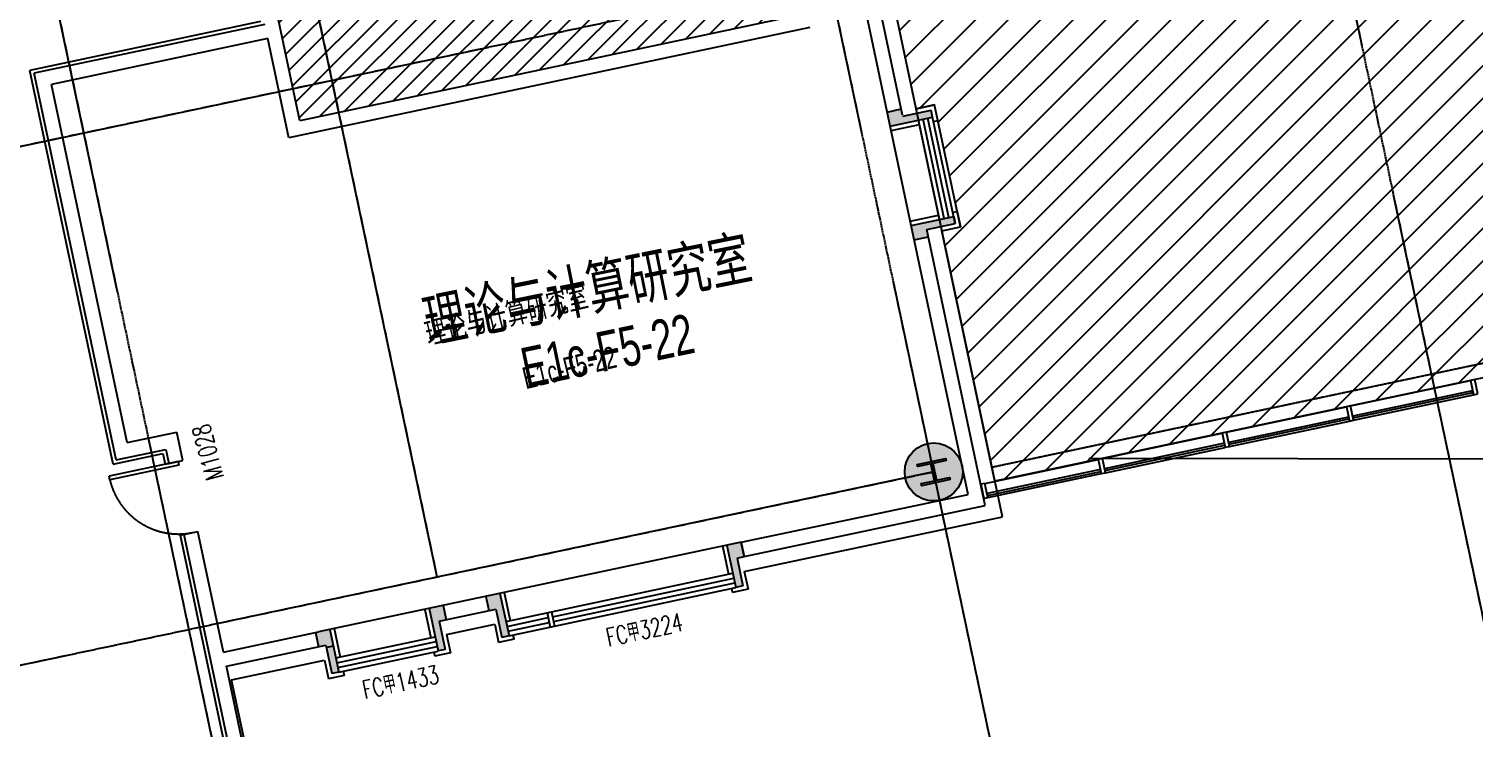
# Model space of a CAD drawing. Header units: millimetres. Extents: x -39175 to 150737, y -15023 to 140542.
# Drawn here: x -3135 to 16803, y 19912 to 29554 of the extents above; entities that cross this region are included whole.
import ezdxf
from ezdxf.enums import TextEntityAlignment as Align

# ---------------------------------------------------------------- set-up
doc = ezdxf.new("R2010")
doc.units = ezdxf.units.MM
doc.header["$LTSCALE"] = 10
for name, pattern in [('DASH', [0.35, 0.25, -0.1]), ('E-RG-1F$0$$0$DOTE', [2.42, 2, -0.2, 0.02, -0.2]), ('E1-RI-5F$0$DASH', [0.35, 0.25, -0.1]), ('XRE2$0$HIDDEN', [0.375, 0.25, -0.125])]:
    doc.linetypes.add(name, pattern=pattern)
for name, color, linetype in [('A—墙体', 7, 'Continuous'), ('A—轴线、尺寸', 1, 'Continuous'), ('A—门窗', 135, 'Continuous'), ('E-COLS-F5$0$0S-SCOLS-LINE', 7, 'Continuous'), ('E1-RI-5F$0$$2$A-GLAZ', 6, 'Continuous'), ('E1-RI-5F$0$$2$A-GLAZ-CWMG', 3, 'Continuous'), ('E1-RI-5F$0$A-A-建筑投影线', 53, 'E1-RI-5F$0$DASH'), ('E1-RI-5F$0$A-SYMB-DOOR', 13, 'Continuous'), ('E1-RI-5F$0$A-SYMB-DOOR1', 4, 'Continuous'), ('E1-RI-5F$0$A-WALL', 7, 'Continuous'), ('I—平面—填充03(灰度)', 250, 'Continuous'), ('I—平面—文字', 40, 'Continuous'), ('I—平面—文字（放大1：100）', 40, 'XRE2$0$HIDDEN'), ('I—平面—装饰面层线', 192, 'Continuous'), ('I—平面—门', 22, 'Continuous'), ('轴线100', 1, 'Continuous')]:
    doc.layers.add(name, color=color, linetype=linetype)
doc.styles.add('E1-RI-5F$0$ECADI-TXT', font='simplex.shx', dxfattribs={"bigfont": 'hztxt.shx'})
doc.styles.add('E1-RI-5F$0$Standard', font='arial.ttf')
doc.styles.add('XD2008', font='SIMYOU.TTF', dxfattribs={"width": 0.7, "height": 600})

# ---------------------------------------------------------------- blocks, each defined once
blk = doc.blocks.new('E-COLS-F5')
at = {"layer": 'I—平面—填充03(灰度)'}
h = blk.add_hatch(color=18, dxfattribs=at)
edge = h.paths.add_edge_path()
edge.add_arc((11718261, -6183500), 400, 0, 360)
at = {"layer": 'A—墙体'}
blk.add_circle((11718261, -6183500), 400, dxfattribs=at)
at = {"layer": 'E-COLS-F5$0$0S-SCOLS-LINE', "color": 4}
blk.add_lwpolyline([(11718270, -6183620), (11718251, -6183381), (11718300, -6183613), (11718481, -6183575), (11718487, -6183606), (11718096, -6183689), (11718089, -6183658), (11718270, -6183620), (11718221, -6183387), (11718040, -6183426), (11718034, -6183395), (11718425, -6183312), (11718432, -6183343), (11718251, -6183381)], dxfattribs=at)
blk = doc.blocks.new('E1-RI-5F$0$$0$SYSTEM_PANEL_-_GLAZED-1')
at = {"layer": 'A—门窗'}
for p, q in [((845, 44.45), (-845, 44.45)), ((-845, 44.45), (-845, 19.05)), ((-845, 19.05), (845, 19.05)), ((845, 19.05), (845, 44.45))]:
    blk.add_line(p, q, dxfattribs=at)
blk = doc.blocks.new('E1-RI-5F$0$$0$SYSTEM_PANEL_-_GLAZED-0')
at = {"layer": 'A—门窗'}
for p, q in [((798.25, 44.45), (-798.25, 44.45)), ((-798.25, 44.45), (-798.25, 19.05)), ((-798.25, 19.05), (798.25, 19.05)), ((798.25, 19.05), (798.25, 44.45))]:
    blk.add_line(p, q, dxfattribs=at)
blk = doc.blocks.new('E1-RI-5F$0$$0$RECTANGULAR_MULLION_-_3')
at = {"layer": 'A—门窗'}
for p, q in [((-30, 125), (30, 125)), ((-30, -75), (-30, 125)), ((30, 125), (30, -75)), ((30, -75), (-30, -75))]:
    blk.add_line(p, q, dxfattribs=at)
blk = doc.blocks.new('E1-RI-5F$0$$0$RECTANGULAR_MULLION_-_5')
at = {"layer": 'E1-RI-5F$0$$2$A-GLAZ-CWMG', "color": 8}
for p, q in [((49331, 49073), (51021, 49073)), ((49331, 48873), (51021, 48873))]:
    blk.add_line(p, q, dxfattribs=at)
blk = doc.blocks.new('E1-RI-5F$0$$0$RECTANGULAR_MULLION_-_7')
at = {"layer": 'A—门窗'}
for p, q in [((-60, 125), (0, 125)), ((-60, -75), (-60, 125)), ((0, 125), (0, -75)), ((0, -75), (-60, -75))]:
    blk.add_line(p, q, dxfattribs=at)
blk = doc.blocks.new('E1-RI-5F$0$$0$RECTANGULAR_MULLION_-_9')
at = {"layer": 'E1-RI-5F$0$$2$A-GLAZ-CWMG', "color": 8}
for p, q in [((47675, 49073), (49271, 49073)), ((47675, 48873), (49271, 48873))]:
    blk.add_line(p, q, dxfattribs=at)
blk = doc.blocks.new('E1-RI-5F$0$ECADI-TAG-DOOR')
blk = doc.blocks.new('E1-RI-5F$0$$DDT_AUDIT_GENERATED_(0)')
at = {"style": 'E1-RI-5F$0$Standard'}
blk.add_text('$DDT_AUDIT_GENERATED_(0)', height=1, dxfattribs=at).set_placement((0, 0))
blk = doc.blocks.new('E1-RI-5F$0$$DORLIB2D$00000001')
for p, q in [((0.45, 0.975), (0.5, 0.975)), ((0.45, 0), (0.45, 0.975)), ((0.5, 0), (0.5, 0.975)), ((0.5, 0), (0.45, 0))]:
    blk.add_line(p, q)
at = {"layer": 'I—平面—门', "color": 8, "linetype": 'DASH', "ltscale": 20}
blk.add_arc((0.475, 0), 0.975, 91.4693, 180, dxfattribs=at)
blk = doc.blocks.new('A$C1C9D1350')
at = {"layer": '轴线100', "linetype": 'E-RG-1F$0$$0$DOTE'}
for p, q in [((-232275.6, -4879), (-253187.9, 93907)), ((-239123.9, -6328.8), (-260036.2, 92457.3)), ((-249396.2, -8503.3), (-270308.5, 90282.7)), ((-252915.3, 25020), (-255814.7, 38716.4)), ((-228598.6, 37322.8), (-275217.2, 27453.9)), ((-246067.1, 26469.7), (-273775.4, 20604))]:
    blk.add_line(p, q, dxfattribs=at)

msp = doc.modelspace()

# ---------------------------------------------------------------- hatches: boundary and pattern name
h = msp.add_hatch()
h.set_pattern_fill('ANSI31', color=8, scale=100, style=0)
h.paths.add_polyline_path([(10150.3, 23511.6), (9460.7, 26769.3), (9715.1, 26823.2), (9358.9, 28505.9), (9104.5, 28452), (8814.5, 29821.7), (15271.5, 31188.6), (13932.3, 38239), (14030.1, 38259.7), (13983.5, 38480), (23209.6, 40433.1), (23487.9, 43581.4), (35565.3, 42513.7), (35638.3, 43340.5), (62752.5, 40943.4), (62437.7, 37418.5), (61469.2, 37419.7), (61467.6, 36080.6), (61285.6, 36068.8), (61456.6, 26775.9), (27092.8, 26809.2), (26493.8, 26767), (10191.8, 23316)])
at = {"layer": 'A—墙体'}
h = msp.add_hatch(color=18, dxfattribs=at)
h.paths.add_polyline_path([(8900.5, 28449.8), (8704.9, 28408.3), (8746.3, 28212.7), (9333.3, 28336.9), (9312.6, 28434.8), (8921.3, 28351.9)])
h.paths.add_polyline_path([(9643.9, 26869.5), (9623.2, 26967.3), (9036.2, 26843), (9077.7, 26647.4), (9273.3, 26688.8), (9252.6, 26786.6)])
h = msp.add_hatch(color=18, dxfattribs=at)
h.paths.add_polyline_path([(6690.3, 22473.8), (6494.6, 22432.3), (6618.4, 21851.4), (6716.2, 21872.2), (6634.1, 22257.4), (6732, 22278.1)])
h.paths.add_polyline_path([(3364.1, 21769.2), (3168.4, 21727.8), (3210.1, 21531.9), (3308, 21552.6), (3390.8, 21163.7), (3488.6, 21184.6)])
h = msp.add_hatch(color=18, dxfattribs=at)
h.paths.add_polyline_path([(2581.6, 21602.8), (2385.9, 21561.4), (2510.6, 20976.2), (2608.4, 20997), (2525.4, 21386.5), (2623.2, 21407.2)])
h.paths.add_polyline_path([(1016.1, 21271.3), (820.6, 21229.8), (862.3, 21034.2), (960.1, 21055), (1043.5, 20663.6), (1140.4, 20684.3)])
at = {"layer": 'I—平面—装饰面层线'}
h = msp.add_hatch(dxfattribs=at)
h.set_pattern_fill('ANSI31', color=8, scale=1500, style=0)
h.set_pattern_definition([(45, (-6071.9, -5118.89), (-132.5825, 132.5825), [])])
h.paths.add_polyline_path([(-100, 31614.4), (604.1, 28288.1), (7598.8, 29768.9), (7484.9, 30306.8), (8072.2, 30431.2), (7948, 31018.2), (6676.1, 30748.9), (6210.1, 32950.2)])

# ---------------------------------------------------------------- linework, layer by layer
msp.add_lwpolyline([(10150.3, 23511.6), (9460.7, 26769.3), (9715.1, 26823.2), (9358.9, 28505.9), (9104.5, 28452), (8814.5, 29821.7), (15271.5, 31188.6), (13932.3, 38239), (14030.1, 38259.7), (13983.5, 38480), (23209.6, 40433.1), (23487.9, 43581.4), (35565.3, 42513.7), (35638.3, 43340.5), (62752.5, 40943.4), (62437.7, 37418.5), (61469.2, 37419.7), (61467.6, 36080.6), (61285.6, 36068.8), (61456.6, 26775.9), (27092.8, 26809.2), (26493.8, 26767), (10191.8, 23316)], close=True)
at = {"layer": 'A—墙体'}
for p, q in [((604.1, 28288.1), (202.9, 30183.7)), ((7598.8, 29768.9), (604.1, 28288.1)), ((9035.9, 26842.9), (8422.8, 29738.9)), ((8918.5, 28363.4), (8618.5, 29780.3)), ((118.6, 29616.3), (-3061.3, 28943.1)), ((7640.2, 29573.2), (449.9, 28051.1)), ((160, 29420.6), (-2824.3, 28788.9)), ((449.9, 28051.1), (160, 29420.6)), ((-1932.7, 23611.4), (-3061.3, 28943.1)), ((-1778.4, 23848.5), (-2824.3, 28788.9)), ((8704.9, 28408.3), (8900.5, 28449.8)), ((8746.3, 28212.7), (9333.3, 28336.9)), ((9333.3, 28336.9), (9312.6, 28434.8)), ((9036.2, 26843), (9623.2, 26967.3)), ((9623.2, 26967.3), (9643.9, 26869.5)), ((9820.8, 23135.2), (9035.9, 26842.9)), ((10057.9, 22981), (9252.3, 26786.5)), ((9252.6, 26786.6), (9643.9, 26869.5)), ((9077.3, 26647.1), (9273, 26688.5)), ((-1778.4, 23848.5), (-1093.6, 23993.4)), ((-1010.7, 23602.1), (-1093.6, 23993.4)), ((-1932.7, 23611.4), (-1247.8, 23756.3)), ((-1247.8, 23756.3), (-1206.4, 23560.7)), ((-1206.4, 23560.7), (-1010.7, 23602.1)), ((6689.8, 22476), (9820.8, 23135.2)), ((6731.6, 22276.8), (10057.9, 22981)), ((-999.3, 22582.4), (-803.6, 22623.8)), ((-999.3, 22582.4), (-378, 19647.4)), ((-451.6, 20960.7), (-803.6, 22623.8)), ((6689.8, 22476), (859.8, 21238.1)), ((6494.7, 22432.1), (6618.4, 21851.4)), ((6731.6, 22276.8), (6690.2, 22472.5)), ((6690.3, 22473.5), (6732, 22278.1)), ((6634.1, 22257.4), (6716.2, 21872.2)), ((3266.3, 21748.3), (3266.3, 21748.2)), ((3422.8, 21781.4), (3505.6, 21392.7)), ((6716.2, 21872.2), (6618.4, 21851.4)), ((2327.2, 21549), (2410.6, 21157.7)), ((2385.9, 21561.5), (2510.6, 20976.2)), ((2483.7, 21582.1), (2483.7, 21582.1)), ((2525.3, 21386.9), (3308, 21552.6)), ((2581.6, 21602.9), (2623.2, 21407.2)), ((3168.5, 21727.5), (3210.1, 21531.9)), ((3308, 21552.6), (3390.8, 21163.7)), ((2525.3, 21386.9), (2608.4, 20997)), ((-451.6, 20960.7), (859.8, 21238.1)), ((820.6, 21229.8), (862.3, 21034.2)), ((918.4, 21250.6), (918.5, 21250.6)), ((1016.1, 21271.3), (1140.4, 20684.3)), ((1075, 21283.7), (1158.3, 20892.5)), ((3488.6, 21184.6), (3390.8, 21163.7)), ((-410.1, 20764.9), (960.1, 21055)), ((960, 21055.5), (1043.5, 20663.6)), ((966.4, 21025.6), (1063.8, 21046.2)), ((2608.4, 20997), (2510.6, 20976.2)), ((-182.3, 19688.8), (-410.1, 20764.9)), ((1139.5, 20684.1), (1043.5, 20663.6))]:
    msp.add_line(p, q, dxfattribs=at)
at = {"layer": 'A—轴线、尺寸', "linetype": 'E-RG-1F$0$$0$DOTE', "ltscale": 500}
for p, q in [((22775.6, -6191.3), (2226.1, 90881.4)), ((15874.6, -7391.3), (-4622.1, 89431.7)), ((5602.2, -9566), (-14894.5, 87257.1)), ((2498.8, 21994.4), (-400.7, 35690.8)), ((26815.5, 34297.2), (-19803.1, 24428.3)), ((69887.5, 23559), (10623.1, 23629.1)), ((9347, 23444.1), (-18361.4, 17578.4))]:
    msp.add_line(p, q, dxfattribs=at)
at = {"layer": 'A—门窗'}
for p, q in [((6435.2, 22423.5), (6518, 22034.5)), ((3447, 21380.2), (6576.7, 22047)), ((4086.8, 21448.3), (6590.6, 21981.8)), ((6734.7, 22073.1), (6787.4, 21826)), ((3488.6, 21184.6), (6618.4, 21851.4)), ((4100.7, 21383.1), (6604.5, 21916.6)), ((6559.7, 21838.9), (6572.2, 21780.2)), ((6787.4, 21826), (6572.2, 21780.2)), ((2625.7, 21203.7), (3290.9, 21344.6)), ((3290.9, 21344.6), (3344.6, 21092.5)), ((3460.9, 21315), (4028.1, 21435.8)), ((3474.7, 21249.8), (4042, 21370.6)), ((4014.2, 21501), (4055.9, 21305.4)), ((4072.9, 21513.5), (4114.6, 21317.9)), ((1098, 20879.7), (2469.3, 21170.2)), ((2625.7, 21203.7), (2679.6, 20950.8)), ((3559.8, 21138.4), (3344.6, 21092.5)), ((3559.8, 21138.4), (3547.3, 21197.1)), ((1111.9, 20814.4), (2483.2, 21104.9)), ((1125.7, 20749.1), (2497.1, 21039.6)), ((1139.5, 20684.1), (2510.9, 20974.6)), ((2452.2, 20962.1), (2464.4, 20905)), ((2679.6, 20950.8), (2464.4, 20905)), ((-339, 20575.5), (943.1, 20846.9)), ((943.1, 20846.9), (997.3, 20592.4)), ((2850.4, 5509.5), (-339, 20575.5)), ((1212.5, 20638.3), (997.3, 20592.4)), ((1200, 20696.9), (1212.5, 20638.3))]:
    msp.add_line(p, q, dxfattribs=at)
at = {"layer": 'E1-RI-5F$0$A-A-建筑投影线'}
msp.add_line((10150.3, 23511.6), (26712.5, 27017.7), dxfattribs=at)
at = {"layer": 'I—平面—装饰面层线'}
for p, q in [((59.3, 29654.8), (-3120.6, 28981.7)), ((-1971.2, 23552.1), (-3120.6, 28981.7)), ((-1971.2, 23552.1), (-1286.4, 23697.1)), ((-1286.4, 23697.1), (-1255.3, 23550.3)), ((-1255.3, 23550.3), (-1206.4, 23560.7)), ((-1048.2, 22572), (-999.3, 22582.4)), ((-1048.2, 22572), (-426.9, 19637))]:
    msp.add_line(p, q, dxfattribs=at)
at = {"layer": 'I—平面—门', "color": 135}
for p, q in [((10295.3, 22826.8), (8814.5, 29821.7)), ((9104.5, 28452), (9358.9, 28505.9)), ((9557.9, 26953.5), (9268, 28323.1)), ((9643.9, 26869.5), (9333.3, 28336.9)), ((9404.4, 28290.7), (9358.9, 28505.9)), ((8758.7, 28154), (9150.1, 28236.8)), ((9427.6, 26925.9), (9137.6, 28295.5)), ((9492.9, 26939.7), (9203, 28309.3)), ((9345.7, 28278.2), (9404.4, 28290.7)), ((9023.8, 26901.7), (9415.1, 26984.6)), ((9610.8, 27026), (9669.5, 27038.4)), ((9669.5, 27038.4), (9715.1, 26823.2)), ((9460.7, 26769.3), (9715.1, 26823.2)), ((6734.7, 22073.1), (10295.3, 22826.8))]:
    msp.add_line(p, q, dxfattribs=at)
at = {"layer": 'I—平面—门', "color": 7}
for p, q in [((8921.3, 28351.9), (9312.6, 28434.8)), ((3364.1, 21769.2), (3488.6, 21184.6))]:
    msp.add_line(p, q, dxfattribs=at)
msp.add_lwpolyline([(6634.1, 22257.4), (6731.6, 22276.8)], dxfattribs=at)

# ---------------------------------------------------------------- block references
at = {"layer": 'A—墙体'}
for name, p in [('E-COLS-F5', (-11708913.6, 6206944.1)), ('E1-RI-5F$0$$DDT_AUDIT_GENERATED_(0)', (7912.8, 22845.3))]:
    msp.add_blockref(name, p, dxfattribs=at)
at = {"layer": 'A—门窗', "rotation": 191.9526484585118}
msp.add_blockref('E1-RI-5F$0$$0$SYSTEM_PANEL_-_GLAZED-0', (10861.6, 23330), dxfattribs=at)
at = {"layer": 'A—门窗', "extrusion": (7.74398e-26, 8.19673e-27, -1), "rotation": 348.0473515414882}
msp.add_blockref('E1-RI-5F$0$$0$RECTANGULAR_MULLION_-_7', (-10022, 23152.3), dxfattribs=at)
at = {"layer": 'E1-RI-5F$0$$2$A-GLAZ', "color": 8, "rotation": 191.9526484585118}
for p in [(15952.1, 24407.6), (14240, 24045.2), (12527.9, 23682.8)]:
    msp.add_blockref('E1-RI-5F$0$$0$SYSTEM_PANEL_-_GLAZED-1', p, dxfattribs=at)
at = {"layer": 'E1-RI-5F$0$A-SYMB-DOOR1'}
ref = msp.add_blockref('E1-RI-5F$0$ECADI-TAG-DOOR', (-4, 24535.2), dxfattribs=dict(at, xscale=100.0000000019158, yscale=100.0000000018626, zscale=100.0000000022703, rotation=105.0649604464285))
ref.add_attrib('门窗主编号1', 'M1028', dxfattribs={"layer": 'E1-RI-5F$0$A-SYMB-DOOR', "height": 250, "rotation": 105.06496, "style": 'E1-RI-5F$0$ECADI-TXT', "width": 0.7}).set_placement((-647.6, 24123.8), align=Align.RIGHT)
ref = msp.add_blockref('E1-RI-5F$0$ECADI-TAG-DOOR', (6282.3, 20594), dxfattribs=dict(at, xscale=100.0000000025105, yscale=100.0000000018626, zscale=100.0000000022703, rotation=12.06299554121993))
ref.add_attrib('门窗主编号1', 'FC甲3224', dxfattribs={"layer": 'E1-RI-5F$0$A-SYMB-DOOR', "height": 250, "rotation": 12.063, "style": 'E1-RI-5F$0$ECADI-TXT', "width": 0.7}).set_placement((5905.2, 21258.2), align=Align.RIGHT)
ref = msp.add_blockref('E1-RI-5F$0$ECADI-TAG-DOOR', (2918.6, 19871.2), dxfattribs=dict(at, xscale=100.0000000025105, yscale=100.0000000018626, zscale=100.0000000022703, rotation=12.06299554121993))
ref.add_attrib('门窗主编号1', 'FC甲1433', dxfattribs={"layer": 'E1-RI-5F$0$A-SYMB-DOOR', "height": 250, "rotation": 12.063, "style": 'E1-RI-5F$0$ECADI-TXT', "width": 0.7}).set_placement((2541.4, 20535.5), align=Align.RIGHT)
at = {"layer": 'E1-RI-5F$0$A-WALL', "rotation": 11.95264845851179}
for name, p in [('E1-RI-5F$0$$0$RECTANGULAR_MULLION_-_5', (-22998.9, -33871.2)), ('E1-RI-5F$0$$0$RECTANGULAR_MULLION_-_5', (-24711, -34233.7)), ('E1-RI-5F$0$$0$RECTANGULAR_MULLION_-_5', (-26423.1, -34596.1)), ('E1-RI-5F$0$$0$RECTANGULAR_MULLION_-_9', (-26423.1, -34596.1))]:
    msp.add_blockref(name, p, dxfattribs=at)
at = {"layer": 'E1-RI-5F$0$A-WALL', "extrusion": (7.74398e-26, 8.19673e-27, -1), "rotation": 348.0473515414882}
for p in [(-16808.1, 24588.8), (-15096, 24226.4), (-13384, 23864), (-11671.9, 23501.5)]:
    msp.add_blockref('E1-RI-5F$0$$0$RECTANGULAR_MULLION_-_3', p, dxfattribs=at)
at = {"layer": 'I—平面—门', "xscale": 999.999999999689, "yscale": 1000, "zscale": 999.9999999999555, "rotation": 101.9526481418929}
msp.add_blockref('E1-RI-5F$0$$DORLIB2D$00000001', (-972.6, 23099.1), dxfattribs=at)
at = {"layer": '轴线100'}
msp.add_blockref('A$C1C9D1350', (255414.1, -3026), dxfattribs=at)

# ---------------------------------------------------------------- texts
at = {"layer": 'I—平面—文字', "linetype": 'ByBlock', "style": 'XD2008', "width": 0.7}
for s, height, rotation, p in [('理论与计算研究室', 600, 11.48416, (2380, 25217.6, 0)), ('E1c-F5-22', 550, 11.78491, (3727, 24603.4))]:
    msp.add_text(s, height=height, rotation=rotation, dxfattribs=at).set_placement(p)
at = {"layer": 'I—平面—文字（放大1：100）', "linetype": 'ByBlock', "style": 'XD2008', "width": 0.7}
for s, p in [('理论与计算研究室', (2372.4, 25198.7, 0)), ('E1c-F5-22', (3719.4, 24584.5))]:
    msp.add_text(s, height=300, rotation=13.56387, dxfattribs=at).set_placement(p)

doc.saveas('drawing.dxf')
